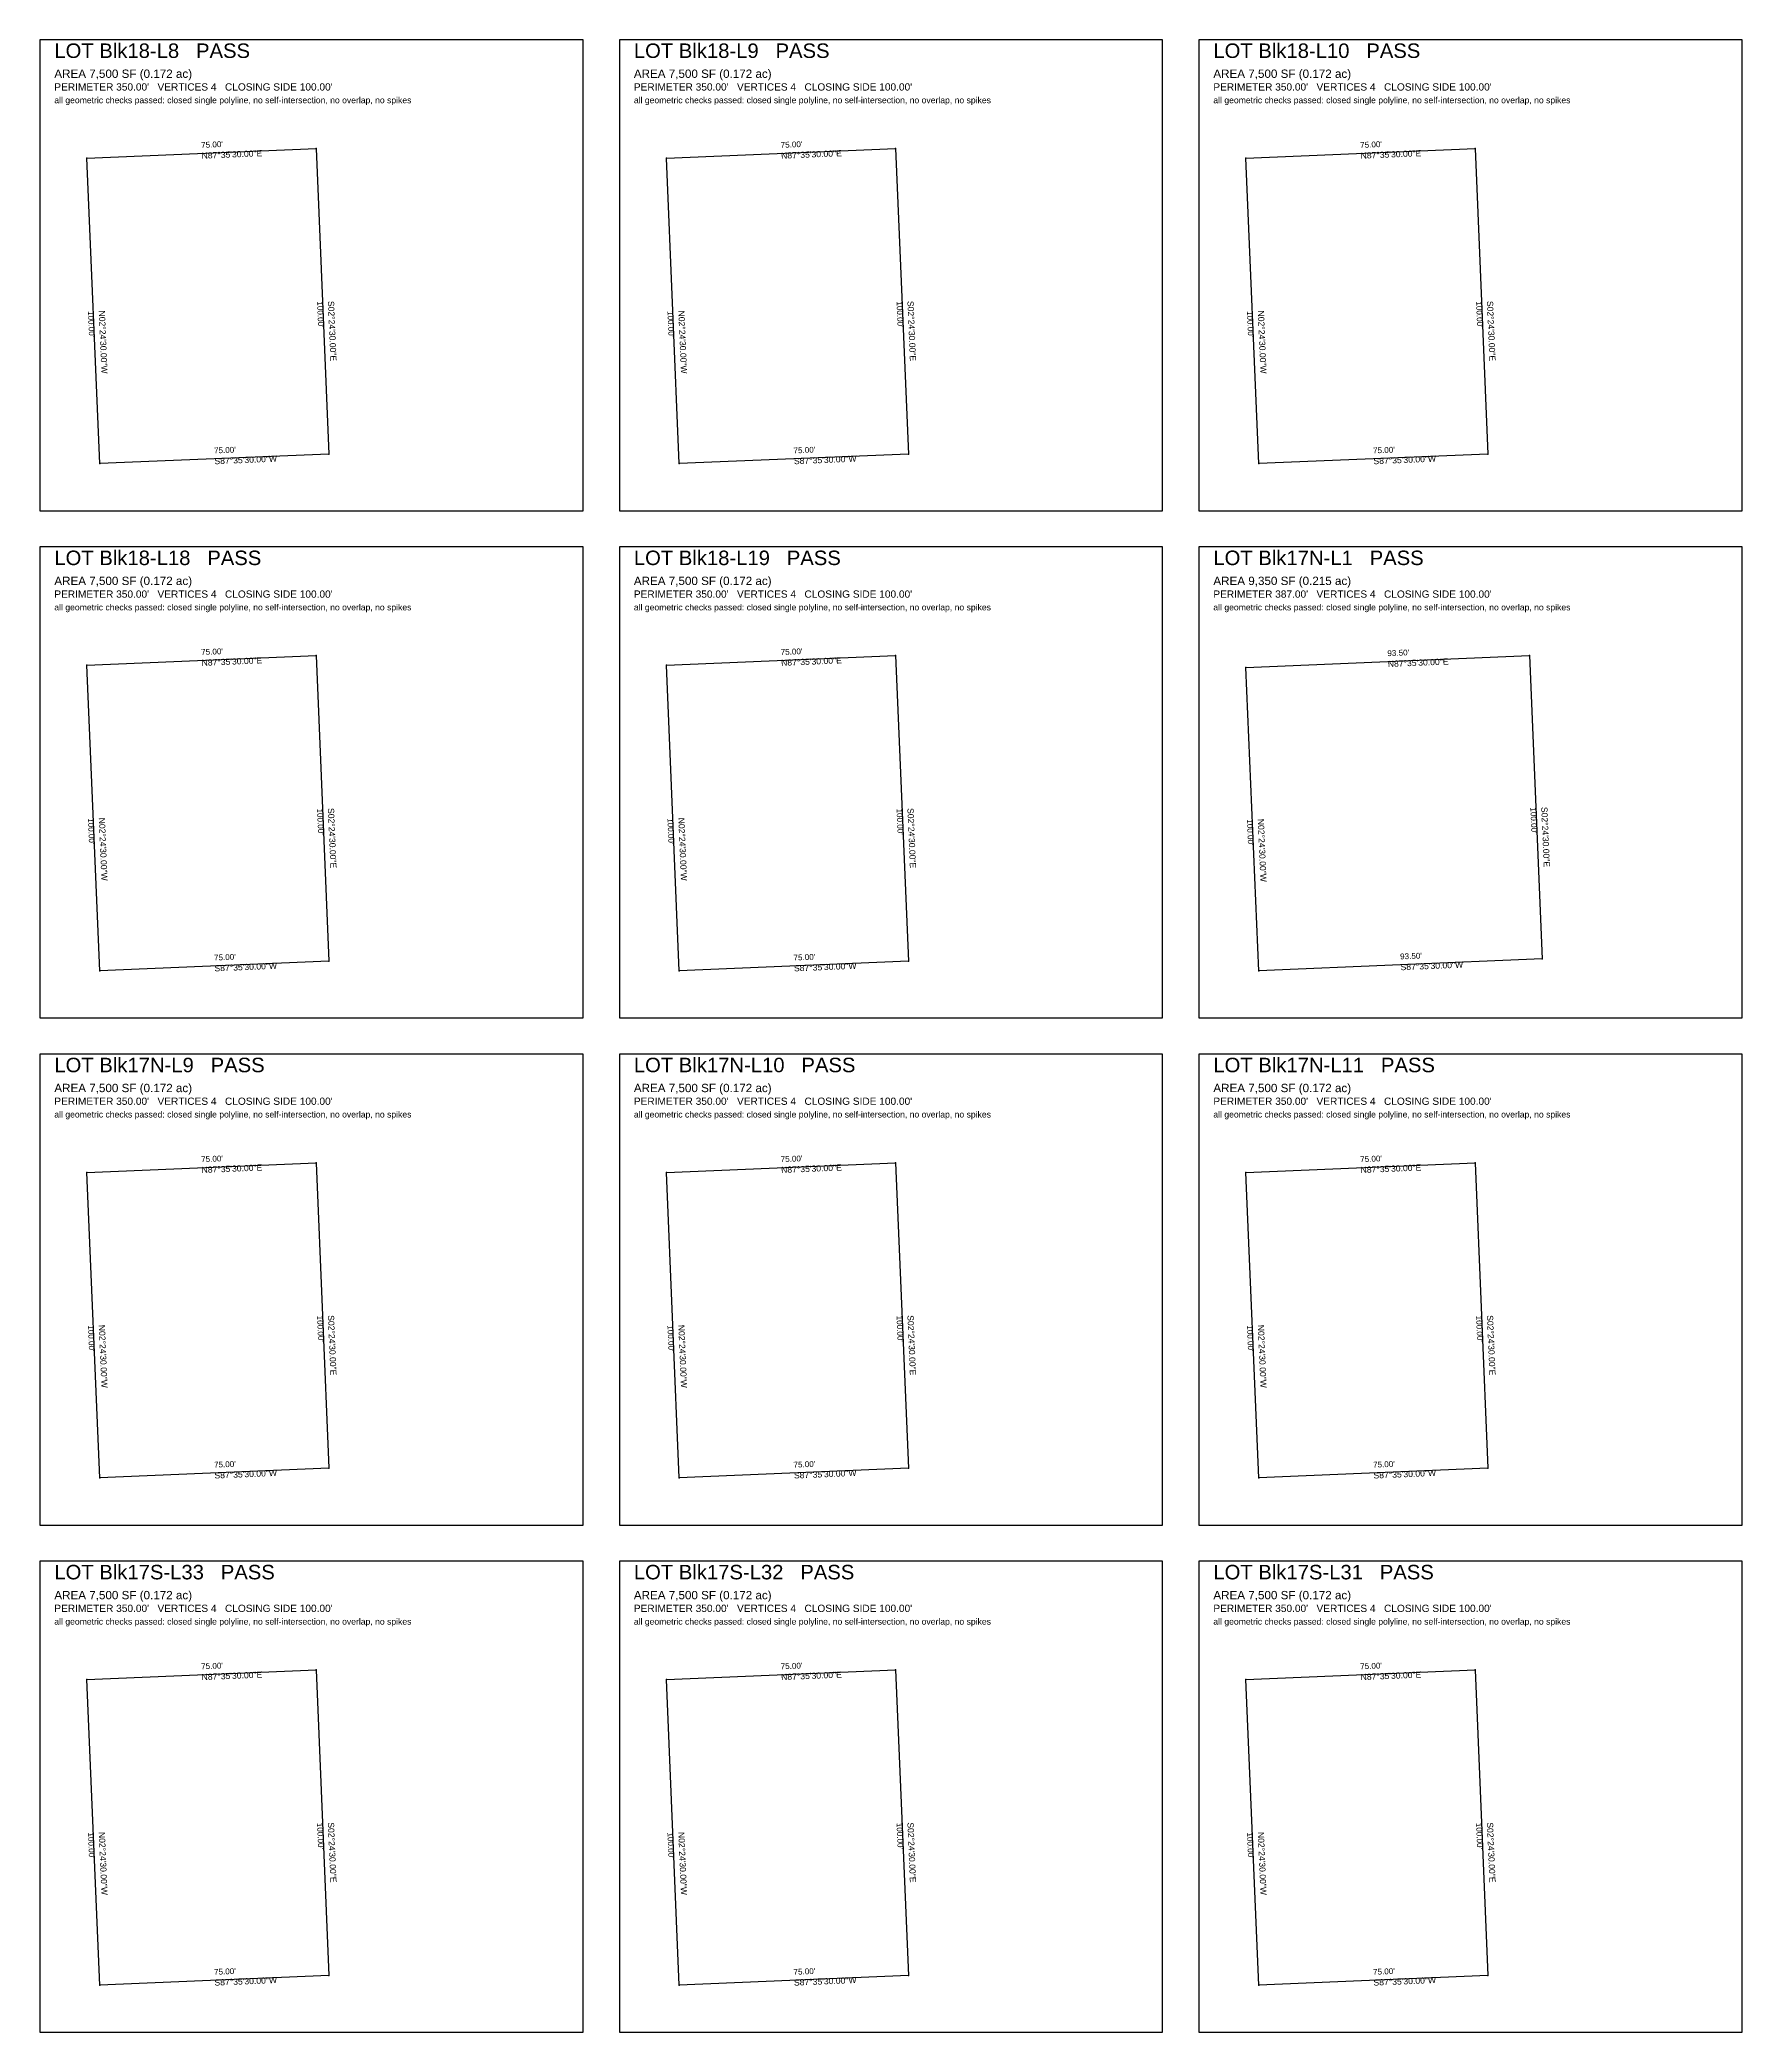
# Model space of a CAD drawing. Extents: x 0 to 3180, y -1680 to 260.
# Drawn here: x 2240 to 3180, y -840 to 260 of the extents above; entities that cross this region are included whole.
import ezdxf

# ---------------------------------------------------------------- set-up
doc = ezdxf.new("R2010")
doc.units = 0
doc.linetypes.add('ROT_2.41', pattern=[0])
doc.linetypes.add('ROT_272.41', pattern=[0])
for name, color, linetype in [('LOT_POLYLINE', 4, 'CONTINUOUS'), ('SHEET_FRAME', 8, 'CONTINUOUS'), ('SHEET_LABELS', 7, 'CONTINUOUS')]:
    doc.layers.add(name, color=color, linetype=linetype)
doc.styles.get("Standard").update_dxf_attribs({"font": 'Arial'})

msp = doc.modelspace()

# ---------------------------------------------------------------- linework, layer by layer
at = {"layer": 'LOT_POLYLINE'}
for points in [[(2266, 194.6793), (2392.5094, 200), (2399.6038, 31.3207), (2273.0943, 26)], [(2586, 194.6793), (2712.5094, 200), (2719.6038, 31.3207), (2593.0943, 26)], [(2906, 194.6793), (3032.5094, 200), (3039.6038, 31.3207), (2913.0943, 26)], [(2266, -85.3207), (2392.5094, -80), (2399.6038, -248.6793), (2273.0943, -254)], [(2586, -85.3207), (2712.5094, -80), (2719.6038, -248.6793), (2593.0943, -254)], [(2906, -86.5835), (3062.5344, -80), (3069.5756, -247.4165), (2913.0412, -254)], [(2266, -365.3207), (2392.5094, -360), (2399.6038, -528.6793), (2273.0943, -534)], [(2586, -365.3207), (2712.5094, -360), (2719.6038, -528.6793), (2593.0943, -534)], [(2906, -365.3207), (3032.5094, -360), (3039.6038, -528.6793), (2913.0943, -534)], [(2266, -645.3207), (2392.5094, -640), (2399.6038, -808.6793), (2273.0943, -814)], [(2586, -645.3207), (2712.5094, -640), (2719.6038, -808.6793), (2593.0943, -814)], [(2906, -645.3207), (3032.5094, -640), (3039.6038, -808.6793), (2913.0943, -814)]]:
    msp.add_lwpolyline(points, close=True, dxfattribs=at)
at = {"layer": 'SHEET_FRAME'}
for p, q in [((2540, 260), (2240, 260)), ((2240, 260), (2240, 0)), ((2540, 0), (2540, 260)), ((2860, 260), (2560, 260)), ((2560, 260), (2560, 0)), ((2860, 0), (2860, 260)), ((3180, 260), (2880, 260)), ((2880, 260), (2880, 0)), ((3180, 0), (3180, 260)), ((2240, 0), (2540, 0)), ((2560, 0), (2860, 0)), ((2880, 0), (3180, 0)), ((2540, -20), (2240, -20)), ((2240, -20), (2240, -280)), ((2540, -280), (2540, -20)), ((2860, -20), (2560, -20)), ((2560, -20), (2560, -280)), ((2860, -280), (2860, -20)), ((3180, -20), (2880, -20)), ((2880, -20), (2880, -280)), ((3180, -280), (3180, -20)), ((2240, -280), (2540, -280)), ((2560, -280), (2860, -280)), ((2880, -280), (3180, -280)), ((2540, -300), (2240, -300)), ((2240, -300), (2240, -560)), ((2540, -560), (2540, -300)), ((2860, -300), (2560, -300)), ((2560, -300), (2560, -560)), ((2860, -560), (2860, -300)), ((3180, -300), (2880, -300)), ((2880, -300), (2880, -560)), ((3180, -560), (3180, -300)), ((2240, -560), (2540, -560)), ((2560, -560), (2860, -560)), ((2880, -560), (3180, -560)), ((2540, -580), (2240, -580)), ((2240, -580), (2240, -840)), ((2540, -840), (2540, -580)), ((2860, -580), (2560, -580)), ((2560, -580), (2560, -840)), ((2860, -840), (2860, -580)), ((3180, -580), (2880, -580)), ((2880, -580), (2880, -840)), ((3180, -840), (3180, -580)), ((2240, -840), (2540, -840)), ((2560, -840), (2860, -840)), ((2880, -840), (3180, -840))]:
    msp.add_line(p, q, dxfattribs=at)
at = {"layer": 'SHEET_LABELS'}
for p in [(2392.5094, 200), (2712.5094, 200), (3032.5094, 200), (2266, 194.6793), (2586, 194.6793), (2906, 194.6793), (2273.0943, 26), (2399.6038, 31.3207), (2593.0943, 26), (2719.6038, 31.3207), (2913.0943, 26), (3039.6038, 31.3207), (2266, -85.3207), (2392.5094, -80), (2586, -85.3207), (2712.5094, -80), (2906, -86.5835), (3062.5344, -80), (2399.6038, -248.6793), (2719.6038, -248.6793), (3069.5756, -247.4165), (2273.0943, -254), (2593.0943, -254), (2913.0412, -254), (2392.5094, -360), (2712.5094, -360), (3032.5094, -360), (2266, -365.3207), (2586, -365.3207), (2906, -365.3207), (2273.0943, -534), (2399.6038, -528.6793), (2593.0943, -534), (2719.6038, -528.6793), (2913.0943, -534), (3039.6038, -528.6793), (2266, -645.3207), (2392.5094, -640), (2586, -645.3207), (2712.5094, -640), (2906, -645.3207), (3032.5094, -640), (2273.0943, -814), (2399.6038, -808.6793), (2593.0943, -814), (2719.6038, -808.6793), (2913.0943, -814), (3039.6038, -808.6793)]:
    msp.add_point(p, dxfattribs=at)

# ---------------------------------------------------------------- texts
for s, height, p in [('LOT Blk18-L8   PASS', 8, (2248, 250)), ('LOT Blk18-L9   PASS', 8, (2568, 250)), ('LOT Blk18-L10   PASS', 8, (2888, 250)), ('AREA 7,500 SF (0.172 ac)', 4.6, (2248, 239)), ('AREA 7,500 SF (0.172 ac)', 4.6, (2568, 239)), ('AREA 7,500 SF (0.172 ac)', 4.6, (2888, 239)), ("PERIMETER 350.00'   VERTICES 4   CLOSING SIDE 100.00'", 4, (2248, 232)), ("PERIMETER 350.00'   VERTICES 4   CLOSING SIDE 100.00'", 4, (2568, 232)), ("PERIMETER 350.00'   VERTICES 4   CLOSING SIDE 100.00'", 4, (2888, 232)), ('all geometric checks passed: closed single polyline, no self-intersection, no overlap, no spikes', 3.4, (2248, 225)), ('all geometric checks passed: closed single polyline, no self-intersection, no overlap, no spikes', 3.4, (2568, 225)), ('all geometric checks passed: closed single polyline, no self-intersection, no overlap, no spikes', 3.4, (2888, 225)), ('LOT Blk18-L18   PASS', 8, (2248, -30)), ('LOT Blk18-L19   PASS', 8, (2568, -30)), ('LOT Blk17N-L1   PASS', 8, (2888, -30)), ('AREA 7,500 SF (0.172 ac)', 4.6, (2248, -41)), ("PERIMETER 350.00'   VERTICES 4   CLOSING SIDE 100.00'", 4, (2248, -48)), ('AREA 7,500 SF (0.172 ac)', 4.6, (2568, -41)), ("PERIMETER 350.00'   VERTICES 4   CLOSING SIDE 100.00'", 4, (2568, -48)), ('AREA 9,350 SF (0.215 ac)', 4.6, (2888, -41)), ("PERIMETER 387.00'   VERTICES 4   CLOSING SIDE 100.00'", 4, (2888, -48)), ('all geometric checks passed: closed single polyline, no self-intersection, no overlap, no spikes', 3.4, (2248, -55)), ('all geometric checks passed: closed single polyline, no self-intersection, no overlap, no spikes', 3.4, (2568, -55)), ('all geometric checks passed: closed single polyline, no self-intersection, no overlap, no spikes', 3.4, (2888, -55)), ('LOT Blk17N-L9   PASS', 8, (2248, -310)), ('LOT Blk17N-L10   PASS', 8, (2568, -310)), ('LOT Blk17N-L11   PASS', 8, (2888, -310)), ('AREA 7,500 SF (0.172 ac)', 4.6, (2248, -321)), ('AREA 7,500 SF (0.172 ac)', 4.6, (2568, -321)), ('AREA 7,500 SF (0.172 ac)', 4.6, (2888, -321)), ("PERIMETER 350.00'   VERTICES 4   CLOSING SIDE 100.00'", 4, (2248, -328)), ("PERIMETER 350.00'   VERTICES 4   CLOSING SIDE 100.00'", 4, (2568, -328)), ("PERIMETER 350.00'   VERTICES 4   CLOSING SIDE 100.00'", 4, (2888, -328)), ('all geometric checks passed: closed single polyline, no self-intersection, no overlap, no spikes', 3.4, (2248, -335)), ('all geometric checks passed: closed single polyline, no self-intersection, no overlap, no spikes', 3.4, (2568, -335)), ('all geometric checks passed: closed single polyline, no self-intersection, no overlap, no spikes', 3.4, (2888, -335)), ('LOT Blk17S-L33   PASS', 8, (2248, -590)), ('LOT Blk17S-L32   PASS', 8, (2568, -590)), ('LOT Blk17S-L31   PASS', 8, (2888, -590)), ('AREA 7,500 SF (0.172 ac)', 4.6, (2248, -601)), ("PERIMETER 350.00'   VERTICES 4   CLOSING SIDE 100.00'", 4, (2248, -608)), ('AREA 7,500 SF (0.172 ac)', 4.6, (2568, -601)), ("PERIMETER 350.00'   VERTICES 4   CLOSING SIDE 100.00'", 4, (2568, -608)), ('AREA 7,500 SF (0.172 ac)', 4.6, (2888, -601)), ("PERIMETER 350.00'   VERTICES 4   CLOSING SIDE 100.00'", 4, (2888, -608)), ('all geometric checks passed: closed single polyline, no self-intersection, no overlap, no spikes', 3.4, (2248, -615)), ('all geometric checks passed: closed single polyline, no self-intersection, no overlap, no spikes', 3.4, (2568, -615)), ('all geometric checks passed: closed single polyline, no self-intersection, no overlap, no spikes', 3.4, (2888, -615))]:
    msp.add_text(s, height=height, dxfattribs=at).set_placement(p)
at = {"layer": 'SHEET_LABELS', "linetype": 'ROT_2.41'}
for s, height, p in [("75.00'", 3.2, (2329.1287, 200.337)), ('N87%%d35\'30.00"E', 3.4, (2329.3808, 194.3423)), ("75.00'", 3.2, (2649.1287, 200.337)), ('N87%%d35\'30.00"E', 3.4, (2649.3808, 194.3423)), ("75.00'", 3.2, (2969.1287, 200.337)), ('N87%%d35\'30.00"E', 3.4, (2969.3808, 194.3423)), ("75.00'", 3.2, (2336.223, 31.6577)), ("75.00'", 3.2, (2656.223, 31.6577)), ("75.00'", 3.2, (2976.223, 31.6577)), ('S87%%d35\'30.00"W', 3.4, (2336.4751, 25.663)), ('S87%%d35\'30.00"W', 3.4, (2656.4751, 25.663)), ('S87%%d35\'30.00"W', 3.4, (2976.4751, 25.663)), ("75.00'", 3.2, (2329.1287, -79.663)), ("75.00'", 3.2, (2649.1287, -79.663)), ("93.50'", 3.2, (2984.1411, -80.2944)), ('N87%%d35\'30.00"E', 3.4, (2329.3808, -85.6577)), ('N87%%d35\'30.00"E', 3.4, (2649.3808, -85.6577)), ('N87%%d35\'30.00"E', 3.4, (2984.3933, -86.2891)), ("75.00'", 3.2, (2336.223, -248.3423)), ('S87%%d35\'30.00"W', 3.4, (2336.4751, -254.337)), ("75.00'", 3.2, (2656.223, -248.3423)), ('S87%%d35\'30.00"W', 3.4, (2656.4751, -254.337)), ("93.50'", 3.2, (2991.1824, -247.7109)), ('S87%%d35\'30.00"W', 3.4, (2991.4345, -253.7056)), ("75.00'", 3.2, (2329.1287, -359.663)), ('N87%%d35\'30.00"E', 3.4, (2329.3808, -365.6577)), ("75.00'", 3.2, (2649.1287, -359.663)), ('N87%%d35\'30.00"E', 3.4, (2649.3808, -365.6577)), ("75.00'", 3.2, (2969.1287, -359.663)), ('N87%%d35\'30.00"E', 3.4, (2969.3808, -365.6577)), ("75.00'", 3.2, (2336.223, -528.3423)), ("75.00'", 3.2, (2656.223, -528.3423)), ("75.00'", 3.2, (2976.223, -528.3423)), ('S87%%d35\'30.00"W', 3.4, (2336.4751, -534.337)), ('S87%%d35\'30.00"W', 3.4, (2656.4751, -534.337)), ('S87%%d35\'30.00"W', 3.4, (2976.4751, -534.337)), ("75.00'", 3.2, (2329.1287, -639.663)), ("75.00'", 3.2, (2649.1287, -639.663)), ("75.00'", 3.2, (2969.1287, -639.663)), ('N87%%d35\'30.00"E', 3.4, (2329.3808, -645.6577)), ('N87%%d35\'30.00"E', 3.4, (2649.3808, -645.6577)), ('N87%%d35\'30.00"E', 3.4, (2969.3808, -645.6577)), ("75.00'", 3.2, (2336.223, -808.3423)), ('S87%%d35\'30.00"W', 3.4, (2336.4751, -814.337)), ("75.00'", 3.2, (2656.223, -808.3423)), ('S87%%d35\'30.00"W', 3.4, (2656.4751, -814.337)), ("75.00'", 3.2, (2976.223, -808.3423)), ('S87%%d35\'30.00"W', 3.4, (2976.4751, -814.337))]:
    msp.add_text(s, height=height, rotation=2.41, dxfattribs=at).set_placement(p)
at = {"layer": 'SHEET_LABELS', "linetype": 'ROT_272.41'}
for s, height, p in [('N02%%d24\'30.00"W', 3.4, (2272.5445, 110.4657)), ("100.00'", 3.2, (2393.0593, 115.5343)), ('S02%%d24\'30.00"E', 3.4, (2399.054, 115.7864)), ('N02%%d24\'30.00"W', 3.4, (2592.5445, 110.4657)), ("100.00'", 3.2, (2713.0593, 115.5343)), ('S02%%d24\'30.00"E', 3.4, (2719.054, 115.7864)), ('N02%%d24\'30.00"W', 3.4, (2912.5445, 110.4657)), ("100.00'", 3.2, (3033.0593, 115.5343)), ('S02%%d24\'30.00"E', 3.4, (3039.054, 115.7864)), ("100.00'", 3.2, (2266.5498, 110.2136)), ("100.00'", 3.2, (2586.5498, 110.2136)), ("100.00'", 3.2, (2906.5498, 110.2136)), ("100.00'", 3.2, (2393.0593, -164.4657)), ('S02%%d24\'30.00"E', 3.4, (2399.054, -164.2136)), ("100.00'", 3.2, (2713.0593, -164.4657)), ('S02%%d24\'30.00"E', 3.4, (2719.054, -164.2136)), ("100.00'", 3.2, (3063.0576, -163.8343)), ('S02%%d24\'30.00"E', 3.4, (3069.0523, -163.5822)), ("100.00'", 3.2, (2266.5498, -169.7864)), ('N02%%d24\'30.00"W', 3.4, (2272.5445, -169.5343)), ("100.00'", 3.2, (2586.5498, -169.7864)), ('N02%%d24\'30.00"W', 3.4, (2592.5445, -169.5343)), ("100.00'", 3.2, (2906.5233, -170.4178)), ('N02%%d24\'30.00"W', 3.4, (2912.518, -170.1657)), ("100.00'", 3.2, (2266.5498, -449.7864)), ('N02%%d24\'30.00"W', 3.4, (2272.5445, -449.5343)), ("100.00'", 3.2, (2393.0593, -444.4657)), ('S02%%d24\'30.00"E', 3.4, (2399.054, -444.2136)), ("100.00'", 3.2, (2586.5498, -449.7864)), ('N02%%d24\'30.00"W', 3.4, (2592.5445, -449.5343)), ("100.00'", 3.2, (2713.0593, -444.4657)), ('S02%%d24\'30.00"E', 3.4, (2719.054, -444.2136)), ("100.00'", 3.2, (2906.5498, -449.7864)), ('N02%%d24\'30.00"W', 3.4, (2912.5445, -449.5343)), ("100.00'", 3.2, (3033.0593, -444.4657)), ('S02%%d24\'30.00"E', 3.4, (3039.054, -444.2136)), ("100.00'", 3.2, (2393.0593, -724.4657)), ('S02%%d24\'30.00"E', 3.4, (2399.054, -724.2136)), ("100.00'", 3.2, (2713.0593, -724.4657)), ('S02%%d24\'30.00"E', 3.4, (2719.054, -724.2136)), ("100.00'", 3.2, (3033.0593, -724.4657)), ('S02%%d24\'30.00"E', 3.4, (3039.054, -724.2136)), ("100.00'", 3.2, (2266.5498, -729.7864)), ('N02%%d24\'30.00"W', 3.4, (2272.5445, -729.5343)), ("100.00'", 3.2, (2586.5498, -729.7864)), ('N02%%d24\'30.00"W', 3.4, (2592.5445, -729.5343)), ("100.00'", 3.2, (2906.5498, -729.7864)), ('N02%%d24\'30.00"W', 3.4, (2912.5445, -729.5343))]:
    msp.add_text(s, height=height, rotation=272.41, dxfattribs=at).set_placement(p)

doc.saveas('drawing.dxf')
